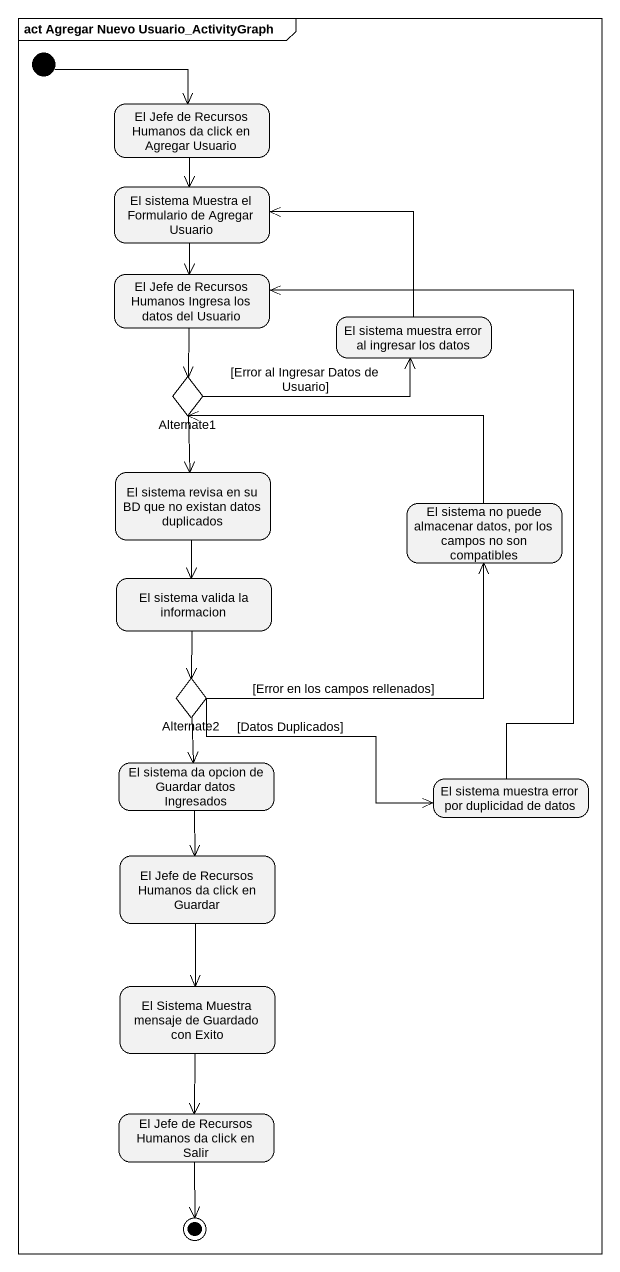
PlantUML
@startuml
mainframe act Agregar Nuevo Usuario_ActivityGraph
hide empty description
state "El Jefe de Recursos Humanos da click en Agregar Usuario" as El_Jefe_de_Recursos_Humanos
state "El sistema Muestra el Formulario de Agregar Usuario" as El_sistema_Muestra_el
state "El Jefe de Recursos Humanos Ingresa los datos del Usuario" as El_Jefe_de_Recursos_Humanos_2
state "El sistema muestra error al ingresar los datos" as El_sistema_muestra_error_al
state Alternate1 <<choice>>
state "El sistema revisa en su BD que no existan datos duplicados" as El_sistema_revisa_en_su_BD
state "El sistema no puede almacenar datos, por los campos no son compatibles" as El_sistema_no_puede
state "El sistema valida la informacion" as El_sistema_valida_la
state Alternate2 <<choice>>
state "El sistema da opcion de Guardar datos Ingresados" as El_sistema_da_opcion_de
state "El sistema muestra error por duplicidad de datos" as El_sistema_muestra_error
state "El Jefe de Recursos Humanos da click en Guardar" as El_Jefe_de_Recursos_Humanos_3
state "El Sistema Muestra mensaje de Guardado con Exito" as El_Sistema_Muestra_mensaje
state "El Jefe de Recursos Humanos da click en Salir" as El_Jefe_de_Recursos_Humanos_4
[*] -right-> El_Jefe_de_Recursos_Humanos
El_Jefe_de_Recursos_Humanos --> El_sistema_Muestra_el
El_sistema_Muestra_el --> El_Jefe_de_Recursos_Humanos_2
El_Jefe_de_Recursos_Humanos_2 --> Alternate1
El_sistema_muestra_error_al -left-> El_sistema_Muestra_el
Alternate1 -right-> El_sistema_muestra_error_al : [Error al Ingresar Datos de Usuario]
Alternate1 --> El_sistema_revisa_en_su_BD
El_sistema_revisa_en_su_BD --> El_sistema_valida_la
El_sistema_no_puede -left-> Alternate1
El_sistema_valida_la --> Alternate2
Alternate2 -right-> El_sistema_no_puede : [Error en los campos rellenados]
Alternate2 --> El_sistema_da_opcion_de
Alternate2 -right-> El_sistema_muestra_error : [Datos Duplicados]
El_sistema_da_opcion_de --> El_Jefe_de_Recursos_Humanos_3
El_sistema_muestra_error -up-> El_Jefe_de_Recursos_Humanos_2
El_Jefe_de_Recursos_Humanos_3 --> El_Sistema_Muestra_mensaje
El_Sistema_Muestra_mensaje --> El_Jefe_de_Recursos_Humanos_4
El_Jefe_de_Recursos_Humanos_4 --> [*]
@enduml
